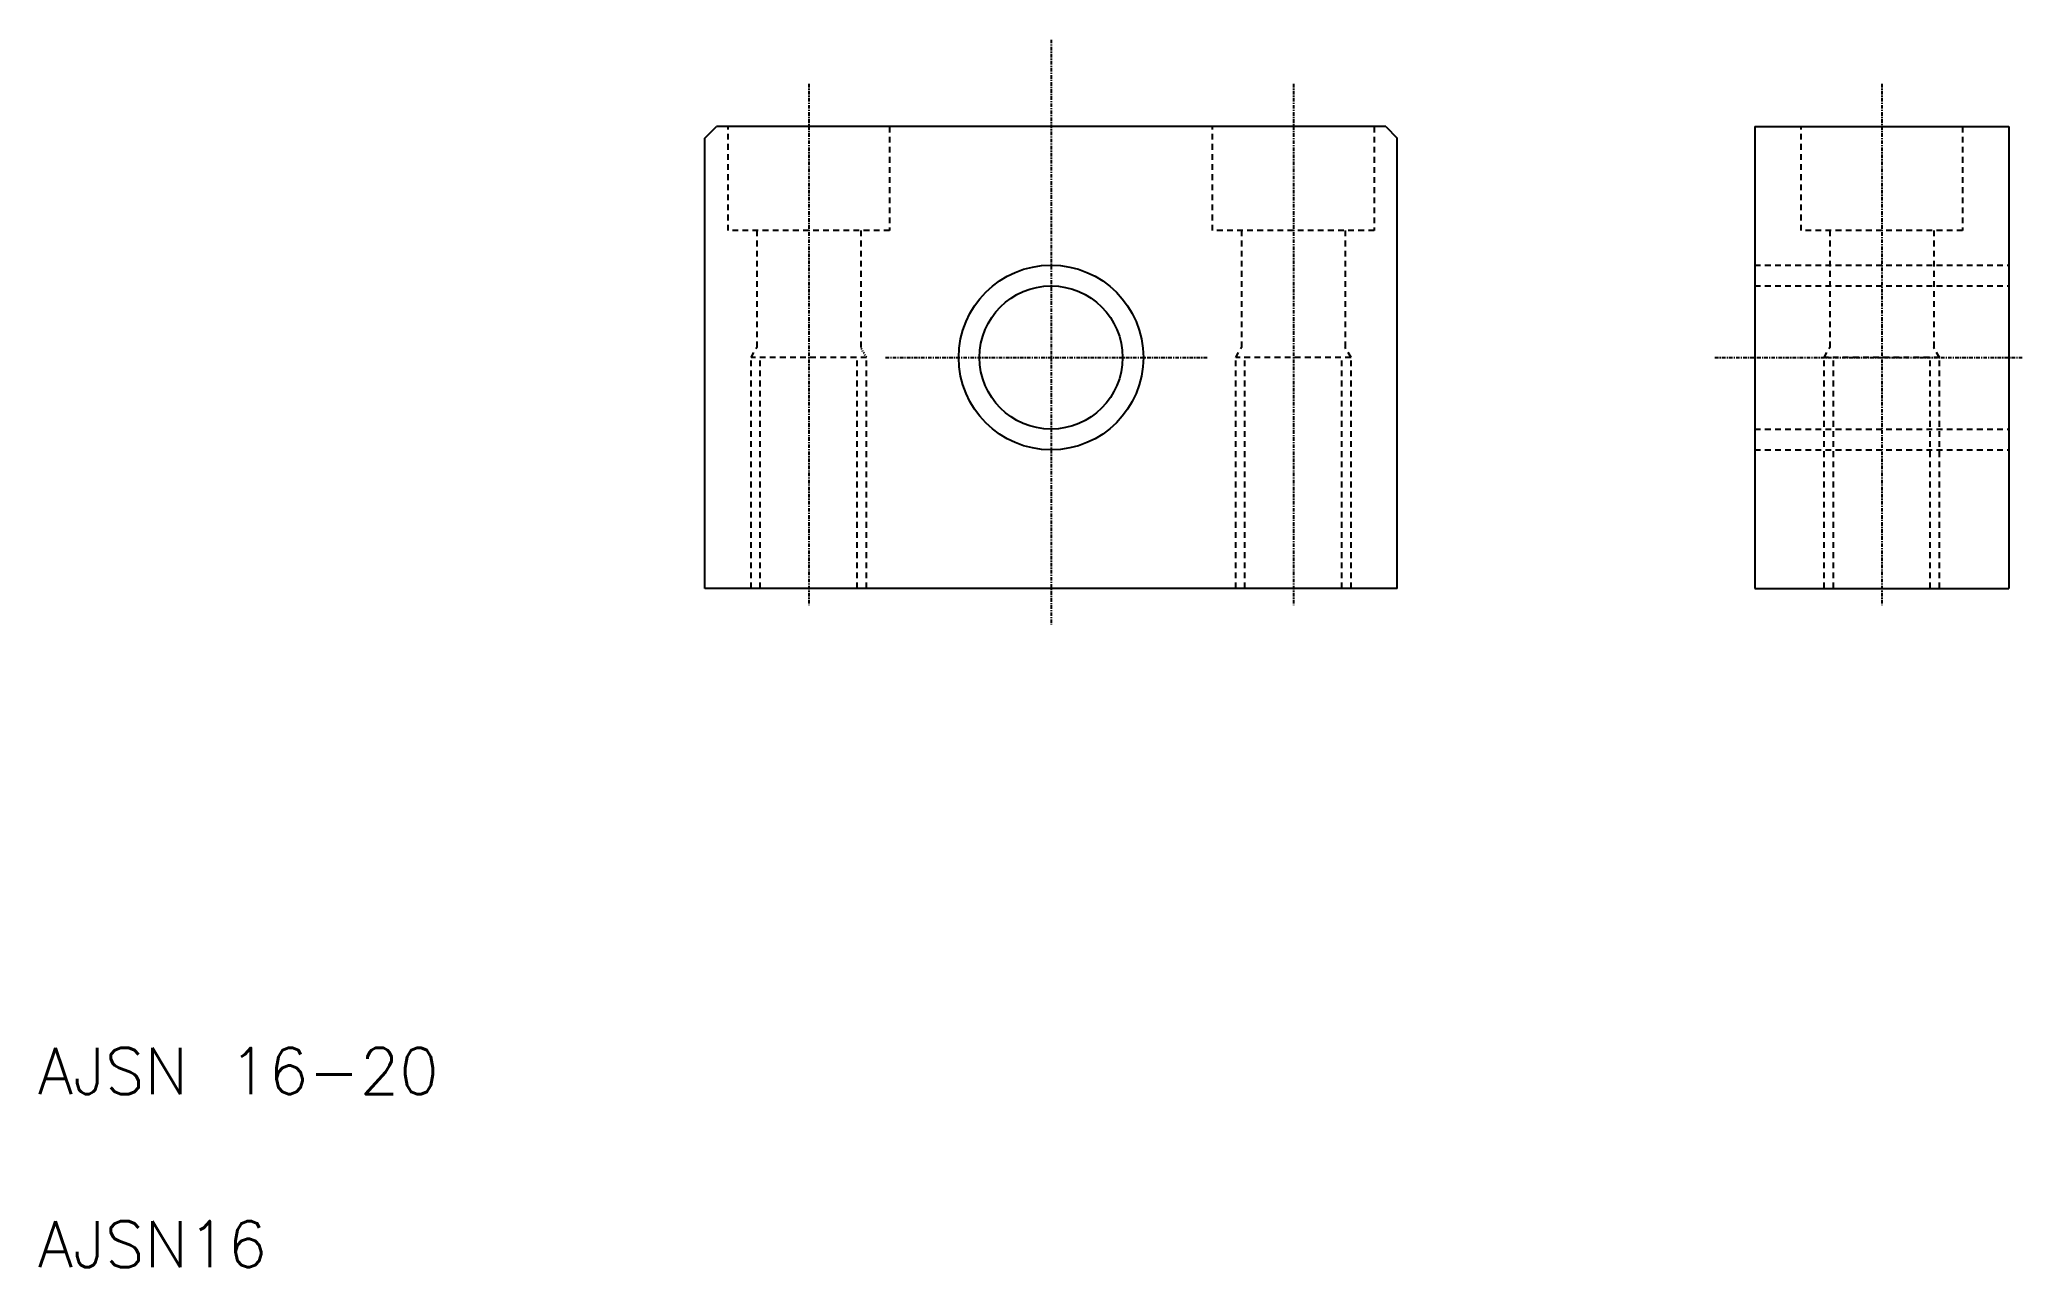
# Model space of a CAD drawing. Extents: x 10 to 182, y 10 to 116.
import ezdxf

# ---------------------------------------------------------------- set-up
doc = ezdxf.new("R2010")
doc.units = 0
doc.header["$LTSCALE"] = 0.25
for name, pattern in [('CENTER', [2, 1.25, -0.25, 0.25, -0.25]), ('DASHED', [3.5, 2, -1.5]), ('HIDDEN', [0.375, 0.25, -0.125])]:
    doc.linetypes.add(name, pattern=pattern)
doc.layers.get('0').update_dxf_attribs({"linetype": 'CONTINUOUS'})
doc.layers.add('CENTER', color=1, linetype='CENTER')
doc.styles.get("Standard").update_dxf_attribs({"font": 'TXT', "bigfont": 'BIGFONT'})

msp = doc.modelspace()

# ---------------------------------------------------------------- linework, layer by layer
at = {"color": 7, "linetype": 'CONTINUOUS'}
for p, q in [((67.83, 107.82), (68.83, 108.82)), ((126.83, 108.82), (68.83, 108.82)), ((126.83, 108.82), (127.83, 107.82)), ((158.83, 108.82), (158.83, 68.82)), ((158.83, 108.82), (180.83, 108.82)), ((180.83, 108.82), (180.83, 68.82)), ((67.83, 68.82), (67.83, 107.82)), ((127.83, 68.82), (127.83, 107.82)), ((127.83, 68.82), (67.83, 68.82)), ((158.83, 68.82), (180.83, 68.82))]:
    msp.add_line(p, q, dxfattribs=at)
at = {"color": 3, "linetype": 'DASHED'}
for p, q in [((69.83, 99.82), (69.83, 108.82)), ((83.83, 108.82), (83.83, 99.82)), ((111.83, 99.82), (111.83, 108.82)), ((125.83, 108.82), (125.83, 99.82)), ((162.83, 99.82), (162.83, 108.82)), ((176.83, 108.82), (176.83, 99.82)), ((83.83, 99.82), (69.83, 99.82)), ((72.33, 99.82), (72.33, 89.68)), ((81.33, 99.82), (81.33, 89.68)), ((125.83, 99.82), (111.83, 99.82)), ((114.33, 99.82), (114.33, 89.68)), ((123.33, 99.82), (123.33, 89.68)), ((176.83, 99.82), (162.83, 99.82)), ((165.33, 99.82), (165.33, 89.69)), ((174.33, 99.82), (174.33, 89.69)), ((158.83, 96.82), (180.83, 96.82)), ((158.83, 95.02), (180.83, 95.02)), ((71.83, 88.82), (72.33, 89.68)), ((113.83, 88.82), (114.33, 89.68)), ((123.83, 88.82), (123.33, 89.68)), ((164.83, 88.82), (165.33, 89.69)), ((174.83, 88.82), (174.33, 89.69)), ((81.83, 88.82), (71.83, 88.82)), ((71.83, 68.82), (71.83, 88.82)), ((72.63, 68.82), (72.63, 88.82)), ((81.03, 68.82), (81.03, 88.82)), ((81.83, 68.82), (81.83, 88.82)), ((113.83, 68.82), (113.83, 88.82)), ((123.83, 88.82), (113.83, 88.82)), ((114.63, 68.82), (114.63, 88.82)), ((123.03, 68.82), (123.03, 88.82)), ((123.83, 68.82), (123.83, 88.82)), ((164.83, 68.82), (164.83, 88.82)), ((174.83, 88.82), (164.83, 88.82)), ((165.63, 68.82), (165.63, 88.82)), ((174.03, 68.82), (174.03, 88.82)), ((174.83, 68.82), (174.83, 88.82)), ((158.83, 82.62), (180.83, 82.62)), ((158.83, 80.82), (180.83, 80.82))]:
    msp.add_line(p, q, dxfattribs=at)
at = {"color": 3, "linetype": 'HIDDEN'}
msp.add_line((81.83, 88.82), (81.33, 89.68), dxfattribs=at)
for p, q in [((67.83, 88.32), (67.83, 88.32)), ((67.83, 78.57), (67.83, 78.57))]:
    msp.add_line(p, q)
at = {"color": 3, "linetype": 'CONTINUOUS'}
msp.add_circle((97.83, 88.82), 8, dxfattribs=at)
at = {"color": 7, "linetype": 'CONTINUOUS'}
msp.add_circle((97.83, 88.82), 6.2, dxfattribs=at)
at = {"layer": 'CENTER', "color": 1, "linetype": 'CENTER'}
for p, q in [((97.83, 116.35), (97.83, 65.69)), ((76.83, 112.53), (76.83, 67.37)), ((118.83, 112.53), (118.83, 67.37)), ((169.83, 112.53), (169.83, 67.37)), ((83.49, 88.82), (111.43, 88.82)), ((155.36, 88.82), (182.1, 88.82))]:
    msp.add_line(p, q, dxfattribs=at)

# ---------------------------------------------------------------- texts
for s, p in [('AJSN 16-20', (10, 25)), ('AJSN16', (10, 10))]:
    msp.add_text(s, height=4).set_placement(p)

doc.saveas('drawing.dxf')
